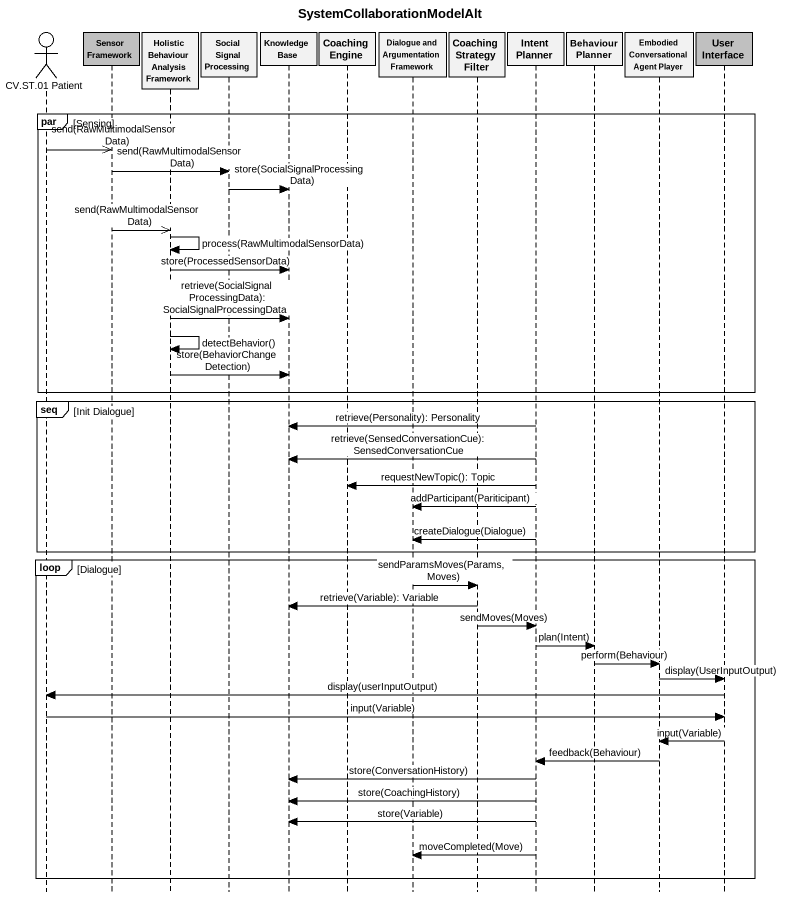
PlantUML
@startuml
title SystemCollaborationModelAlt
hide footbox
actor "CV.ST.01 Patient" as CV_ST_01_Patient
participant "Sensor Framework" as Sensor_Framework #C0C0C0
participant "Holistic Behaviour Analysis Framework" as Holistic_Behaviour_Analysis
participant "Social Signal Processing" as Social_Signal_Processing
participant "Knowledge Base" as Knowledge_Base
participant "Coaching Engine" as Coaching_Engine
participant "Dialogue and Argumentation Framework" as Dialogue_and_Argumentation
participant "Coaching Strategy Filter" as Coaching_Strategy_Filter
participant "Intent Planner" as Intent_Planner
participant "Behaviour Planner" as Behaviour_Planner
participant "Embodied Conversational Agent Player" as Embodied_Conversational
participant "User Interface" as User_Interface #C0C0C0

par Sensing
  CV_ST_01_Patient ->> Sensor_Framework : send(RawMultimodalSensorData)
  Sensor_Framework -> Social_Signal_Processing : send(RawMultimodalSensorData)
  Social_Signal_Processing -> Knowledge_Base : store(SocialSignalProcessingData)
  Sensor_Framework ->> Holistic_Behaviour_Analysis : send(RawMultimodalSensorData)
  Holistic_Behaviour_Analysis -> Holistic_Behaviour_Analysis : process(RawMultimodalSensorData)
  Holistic_Behaviour_Analysis -> Knowledge_Base : store(ProcessedSensorData)
  Holistic_Behaviour_Analysis -> Knowledge_Base : retrieve(SocialSignalProcessingData): SocialSignalProcessingData
  Holistic_Behaviour_Analysis -> Holistic_Behaviour_Analysis : detectBehavior()
  Holistic_Behaviour_Analysis -> Knowledge_Base : store(BehaviorChangeDetection)
end
group seq [Init Dialogue]
  Intent_Planner -> Knowledge_Base : retrieve(Personality): Personality
  Intent_Planner -> Knowledge_Base : retrieve(SensedConversationCue): SensedConversationCue
  Intent_Planner -> Coaching_Engine : requestNewTopic(): Topic
  Intent_Planner -> Dialogue_and_Argumentation : addParticipant(Pariticipant)
  Intent_Planner -> Dialogue_and_Argumentation : createDialogue(Dialogue)
end
loop Dialogue
  Dialogue_and_Argumentation -> Coaching_Strategy_Filter : sendParamsMoves(Params, Moves)
  Coaching_Strategy_Filter -> Knowledge_Base : retrieve(Variable): Variable
  Coaching_Strategy_Filter -> Intent_Planner : sendMoves(Moves)
  Intent_Planner -> Behaviour_Planner : plan(Intent)
  Behaviour_Planner -> Embodied_Conversational : perform(Behaviour)
  Embodied_Conversational -> User_Interface : display(UserInputOutput)
  User_Interface -> CV_ST_01_Patient : display(userInputOutput)
  CV_ST_01_Patient -> User_Interface : input(Variable)
  User_Interface -> Embodied_Conversational : input(Variable)
  Embodied_Conversational -> Intent_Planner : feedback(Behaviour)
  Intent_Planner -> Knowledge_Base : store(ConversationHistory)
  Intent_Planner -> Knowledge_Base : store(CoachingHistory)
  Intent_Planner -> Knowledge_Base : store(Variable)
  Intent_Planner -> Dialogue_and_Argumentation : moveCompleted(Move)
end
@enduml
